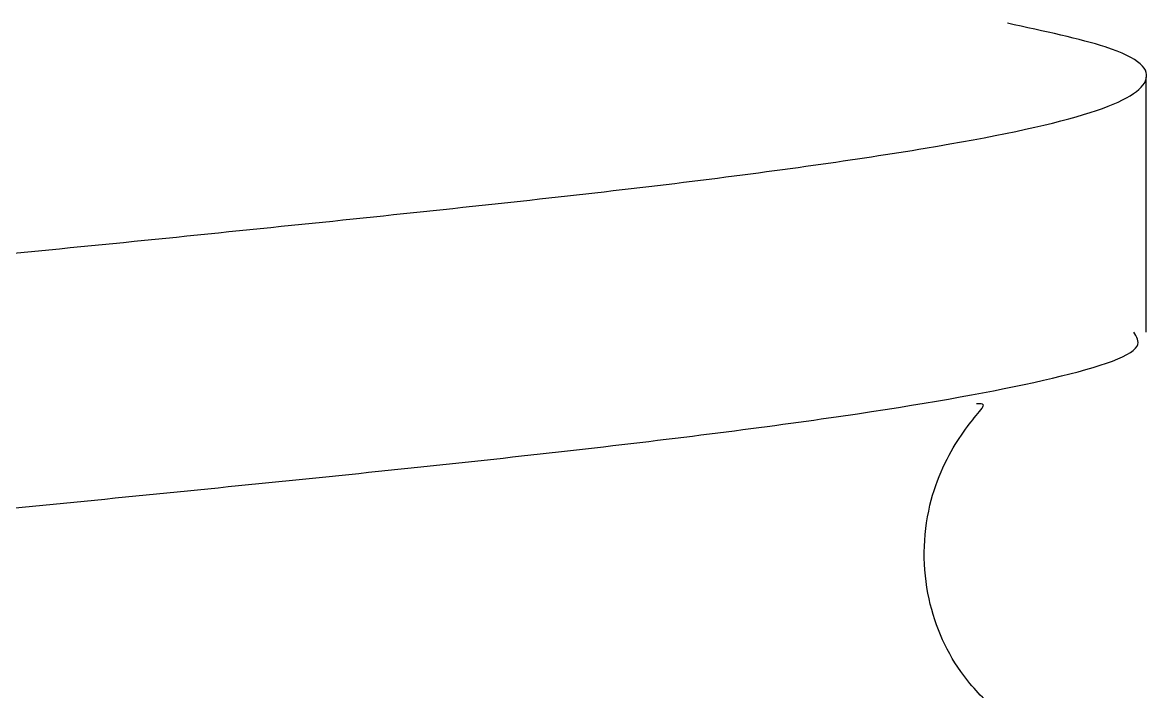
# Model space of a CAD drawing. Header units: millimetres. Extents: x 0 to 279, y 0 to 216.
# Drawn here: x 235.398 to 236.743, y 57.704 to 58.502 of the extents above; entities that cross this region are included whole.
import ezdxf

# ---------------------------------------------------------------- set-up
doc = ezdxf.new("R2010")
doc.units = ezdxf.units.MM

msp = doc.modelspace()

# ---------------------------------------------------------------- linework, layer by layer
at = {"color": 7, "linetype": 'Continuous', "lineweight": 25}
msp.add_line((236.7377, 58.1328), (236.7377, 58.4369), dxfattribs=at)
for points, knots in [([(234.3116, 58.4698), (234.2932, 58.4726), (234.1867, 58.4888), (234.092, 58.519), (234.0525, 58.5585), (234.145, 58.5996), (234.3509, 58.6393), (234.6534, 58.6799), (234.9927, 58.7167), (235.3548, 58.7529), (235.7204, 58.7892), (236.0934, 58.8283), (236.4098, 58.869), (236.6298, 58.9085), (236.7385, 58.9416), (236.7264, 58.9606), (236.7229, 58.9661)], [0, 0, 0, 0, 0.0169348, 0.0983328, 0.179239, 0.2607237, 0.3416725, 0.4229539, 0.5041552, 0.5640034, 0.643215, 0.7222229, 0.8036687, 0.8845659, 0.9660276, 1, 1, 1, 1]), ([(234.082, 58.0202), (234.0787, 58.0233), (234.0611, 58.0398), (234.1509, 58.0704), (234.3493, 58.1101), (234.6539, 58.1507), (235.0246, 58.191), (235.431, 58.2309), (235.8343, 58.2718), (236.1991, 58.3114), (236.4902, 58.3523), (236.6832, 58.3922), (236.7552, 58.4325), (236.7218, 58.4691), (236.6161, 58.4918), (236.5724, 58.5012)], [0, 0, 0, 0, 0.019552, 0.10362, 0.187135, 0.270993, 0.354768, 0.438322, 0.522369, 0.605831, 0.689855, 0.773443, 0.857163, 0.941074, 1, 1, 1, 1]), ([(234.3116, 57.6365), (234.2932, 57.6393), (234.1867, 57.6555), (234.092, 57.6857), (234.0525, 57.7252), (234.145, 57.7663), (234.3509, 57.806), (234.6534, 57.8465), (234.9927, 57.8833), (235.3548, 57.9196), (235.7204, 57.9558), (236.0934, 57.995), (236.4098, 58.0356), (236.6298, 58.0752), (236.7385, 58.1083), (236.7264, 58.1272), (236.7229, 58.1328)], [0, 0, 0, 0, 0.0169348, 0.0983328, 0.179239, 0.2607237, 0.3416725, 0.4229539, 0.5041552, 0.5640034, 0.643215, 0.7222229, 0.8036687, 0.8845659, 0.9660276, 1, 1, 1, 1]), ([(236.5723, 57.6704), (236.5728, 57.6703), (236.5762, 57.6695), (236.5716, 57.6718), (236.555, 57.6843), (236.5103, 57.7282), (236.4711, 57.814), (236.4712, 57.9065), (236.4954, 57.9743), (236.5173, 58.0107), (236.535, 58.0338), (236.5483, 58.0477), (236.5394, 58.0473), (236.5355, 58.0472)], [0, 0, 0, 0, 0.01338, 0.088294, 0.136801, 0.238172, 0.392473, 0.556176, 0.627521, 0.703643, 0.795476, 0.908723, 1, 1, 1, 1])]:
    msp.add_open_spline(points, degree=3, knots=knots, dxfattribs=at)

doc.saveas('drawing.dxf')
